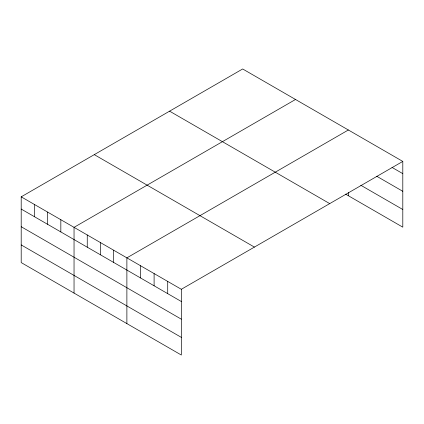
<?xml version="1.0" encoding="UTF-8"?>
<svg xmlns="http://www.w3.org/2000/svg" width="424" height="424" viewBox="0 0 424 424"><rect width="100%" height="100%" fill="white"/><g stroke="black" fill="none" stroke-linecap="round" stroke-linejoin="round"><path stroke-width="0.64" d="M21.2 196.837L181.329 289.285L181.329 355.031L21.2 262.583L21.2 196.837L242.671 68.969L402.8 161.417L402.8 227.163L345.602 194.139M295.517 99.481L74.041 227.344L74.041 293.09M348.358 129.988L126.882 257.856L126.882 323.597M181.329 289.285L402.8 161.417M392.025 167.422L402.8 173.644M376.713 176.241L402.8 191.304M360.835 185.272L402.8 209.498M169.589 111.168L329.713 203.615M94.287 154.643L254.411 247.091M21.2 209.059L181.329 301.506M21.2 226.723L181.329 319.171M21.2 244.918L181.329 337.366M348.358 192.459L348.358 195.729M167.713 281.425L167.713 293.652M154.103 273.57L154.103 285.792M140.492 265.71L140.492 277.932M113.674 250.224L113.674 262.451M100.462 242.597L100.462 254.824M87.254 234.97L87.254 247.197M60.833 219.717L60.833 231.939M47.62 212.09L47.62 224.312M34.413 204.463L34.413 216.685"/></g></svg>
